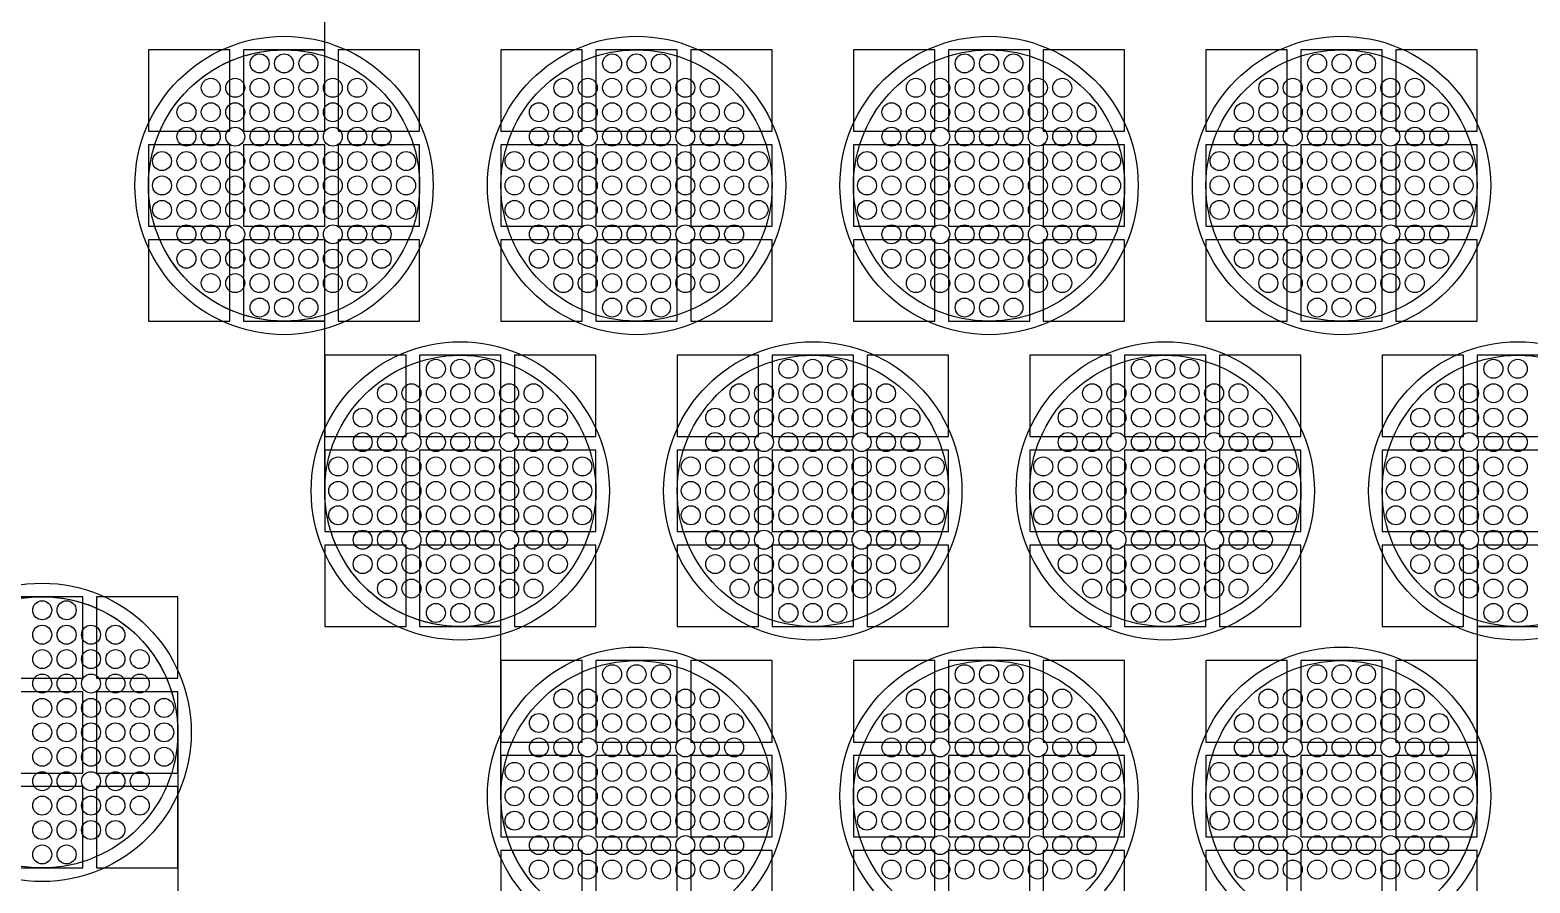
# Model space of a CAD drawing. Extents: x -49 to 54, y -38 to 38.
# Drawn here: x 15.51 to 21.04, y -10.43 to -7.28 of the extents above; entities that cross this region are included whole.
import ezdxf

# ---------------------------------------------------------------- set-up
doc = ezdxf.new("R2010")
doc.units = 0
for name, color, linetype in [('BACK_LAYER', 5, 'CONTINUOUS'), ('COND_LAYER_LOWER_ELECTRODE', 6, 'CONTINUOUS'), ('CONDUCTIVE_LAYER_BACK_LAYER', 2, 'CONTINUOUS'), ('EMITTER', 3, 'CONTINUOUS'), ('LOWER_ELECTRODE', 1, 'CONTINUOUS')]:
    doc.layers.add(name, color=color, linetype=linetype)

msp = doc.modelspace()

# ---------------------------------------------------------------- linework, layer by layer
at = {"layer": 'BACK_LAYER'}
for points in [[(15.9465, -7.6546), (16.2465, -7.6546), (16.2465, -7.3546), (15.9465, -7.3546)], [(16.2965, -7.6546), (16.5965, -7.6546), (16.5965, -7.3546), (16.2965, -7.3546)], [(16.6465, -7.6546), (16.9465, -7.6546), (16.9465, -7.3546), (16.6465, -7.3546)], [(17.2465, -7.6546), (17.5465, -7.6546), (17.5465, -7.3546), (17.2465, -7.3546)], [(17.5965, -7.6546), (17.8965, -7.6546), (17.8965, -7.3546), (17.5965, -7.3546)], [(17.9465, -7.6546), (18.2465, -7.6546), (18.2465, -7.3546), (17.9465, -7.3546)], [(18.5465, -7.6546), (18.8465, -7.6546), (18.8465, -7.3546), (18.5465, -7.3546)], [(18.8965, -7.6546), (19.1965, -7.6546), (19.1965, -7.3546), (18.8965, -7.3546)], [(19.2465, -7.6546), (19.5465, -7.6546), (19.5465, -7.3546), (19.2465, -7.3546)], [(19.8465, -7.6546), (20.1465, -7.6546), (20.1465, -7.3546), (19.8465, -7.3546)], [(20.1965, -7.6546), (20.4965, -7.6546), (20.4965, -7.3546), (20.1965, -7.3546)], [(20.5465, -7.6546), (20.8465, -7.6546), (20.8465, -7.3546), (20.5465, -7.3546)], [(15.9465, -8.0046), (16.2465, -8.0046), (16.2465, -7.7046), (15.9465, -7.7046)], [(16.2965, -8.0046), (16.5965, -8.0046), (16.5965, -7.7046), (16.2965, -7.7046)], [(16.6465, -8.0046), (16.9465, -8.0046), (16.9465, -7.7046), (16.6465, -7.7046)], [(17.2465, -8.0046), (17.5465, -8.0046), (17.5465, -7.7046), (17.2465, -7.7046)], [(17.5965, -8.0046), (17.8965, -8.0046), (17.8965, -7.7046), (17.5965, -7.7046)], [(17.9465, -8.0046), (18.2465, -8.0046), (18.2465, -7.7046), (17.9465, -7.7046)], [(18.5465, -8.0046), (18.8465, -8.0046), (18.8465, -7.7046), (18.5465, -7.7046)], [(18.8965, -8.0046), (19.1965, -8.0046), (19.1965, -7.7046), (18.8965, -7.7046)], [(19.2465, -8.0046), (19.5465, -8.0046), (19.5465, -7.7046), (19.2465, -7.7046)], [(19.8465, -8.0046), (20.1465, -8.0046), (20.1465, -7.7046), (19.8465, -7.7046)], [(20.1965, -8.0046), (20.4965, -8.0046), (20.4965, -7.7046), (20.1965, -7.7046)], [(20.5465, -8.0046), (20.8465, -8.0046), (20.8465, -7.7046), (20.5465, -7.7046)], [(15.9465, -8.3546), (16.2465, -8.3546), (16.2465, -8.0546), (15.9465, -8.0546)], [(16.2965, -8.3546), (16.5965, -8.3546), (16.5965, -8.0546), (16.2965, -8.0546)], [(16.6465, -8.3546), (16.9465, -8.3546), (16.9465, -8.0546), (16.6465, -8.0546)], [(17.2465, -8.3546), (17.5465, -8.3546), (17.5465, -8.0546), (17.2465, -8.0546)], [(17.5965, -8.3546), (17.8965, -8.3546), (17.8965, -8.0546), (17.5965, -8.0546)], [(17.9465, -8.3546), (18.2465, -8.3546), (18.2465, -8.0546), (17.9465, -8.0546)], [(18.5465, -8.3546), (18.8465, -8.3546), (18.8465, -8.0546), (18.5465, -8.0546)], [(18.8965, -8.3546), (19.1965, -8.3546), (19.1965, -8.0546), (18.8965, -8.0546)], [(19.2465, -8.3546), (19.5465, -8.3546), (19.5465, -8.0546), (19.2465, -8.0546)], [(19.8465, -8.3546), (20.1465, -8.3546), (20.1465, -8.0546), (19.8465, -8.0546)], [(20.1965, -8.3546), (20.4965, -8.3546), (20.4965, -8.0546), (20.1965, -8.0546)], [(20.5465, -8.3546), (20.8465, -8.3546), (20.8465, -8.0546), (20.5465, -8.0546)], [(16.5965, -8.7805), (16.8965, -8.7805), (16.8965, -8.4805), (16.5965, -8.4805)], [(16.9465, -8.7805), (17.2465, -8.7805), (17.2465, -8.4805), (16.9465, -8.4805)], [(17.2965, -8.7805), (17.5965, -8.7805), (17.5965, -8.4805), (17.2965, -8.4805)], [(17.8965, -8.7805), (18.1965, -8.7805), (18.1965, -8.4805), (17.8965, -8.4805)], [(18.2465, -8.7805), (18.5465, -8.7805), (18.5465, -8.4805), (18.2465, -8.4805)], [(18.5965, -8.7805), (18.8965, -8.7805), (18.8965, -8.4805), (18.5965, -8.4805)], [(19.1965, -8.7805), (19.4965, -8.7805), (19.4965, -8.4805), (19.1965, -8.4805)], [(19.5465, -8.7805), (19.8465, -8.7805), (19.8465, -8.4805), (19.5465, -8.4805)], [(19.8965, -8.7805), (20.1965, -8.7805), (20.1965, -8.4805), (19.8965, -8.4805)], [(20.4965, -8.7805), (20.7965, -8.7805), (20.7965, -8.4805), (20.4965, -8.4805)], [(20.8465, -8.7805), (21.1465, -8.7805), (21.1465, -8.4805), (20.8465, -8.4805)], [(16.5965, -9.1305), (16.8965, -9.1305), (16.8965, -8.8305), (16.5965, -8.8305)], [(16.9465, -9.1305), (17.2465, -9.1305), (17.2465, -8.8305), (16.9465, -8.8305)], [(17.2965, -9.1305), (17.5965, -9.1305), (17.5965, -8.8305), (17.2965, -8.8305)], [(17.8965, -9.1305), (18.1965, -9.1305), (18.1965, -8.8305), (17.8965, -8.8305)], [(18.2465, -9.1305), (18.5465, -9.1305), (18.5465, -8.8305), (18.2465, -8.8305)], [(18.5965, -9.1305), (18.8965, -9.1305), (18.8965, -8.8305), (18.5965, -8.8305)], [(19.1965, -9.1305), (19.4965, -9.1305), (19.4965, -8.8305), (19.1965, -8.8305)], [(19.5465, -9.1305), (19.8465, -9.1305), (19.8465, -8.8305), (19.5465, -8.8305)], [(19.8965, -9.1305), (20.1965, -9.1305), (20.1965, -8.8305), (19.8965, -8.8305)], [(20.4965, -9.1305), (20.7965, -9.1305), (20.7965, -8.8305), (20.4965, -8.8305)], [(20.8465, -9.1305), (21.1465, -9.1305), (21.1465, -8.8305), (20.8465, -8.8305)], [(16.5965, -9.4805), (16.8965, -9.4805), (16.8965, -9.1805), (16.5965, -9.1805)], [(16.9465, -9.4805), (17.2465, -9.4805), (17.2465, -9.1805), (16.9465, -9.1805)], [(17.2965, -9.4805), (17.5965, -9.4805), (17.5965, -9.1805), (17.2965, -9.1805)], [(17.8965, -9.4805), (18.1965, -9.4805), (18.1965, -9.1805), (17.8965, -9.1805)], [(18.2465, -9.4805), (18.5465, -9.4805), (18.5465, -9.1805), (18.2465, -9.1805)], [(18.5965, -9.4805), (18.8965, -9.4805), (18.8965, -9.1805), (18.5965, -9.1805)], [(19.1965, -9.4805), (19.4965, -9.4805), (19.4965, -9.1805), (19.1965, -9.1805)], [(19.5465, -9.4805), (19.8465, -9.4805), (19.8465, -9.1805), (19.5465, -9.1805)], [(19.8965, -9.4805), (20.1965, -9.4805), (20.1965, -9.1805), (19.8965, -9.1805)], [(20.4965, -9.4805), (20.7965, -9.4805), (20.7965, -9.1805), (20.4965, -9.1805)], [(20.8465, -9.4805), (21.1465, -9.4805), (21.1465, -9.1805), (20.8465, -9.1805)], [(15.4046, -9.6707), (15.7046, -9.6707), (15.7046, -9.3707), (15.4046, -9.3707)], [(15.7546, -9.6707), (16.0546, -9.6707), (16.0546, -9.3707), (15.7546, -9.3707)], [(17.2465, -9.9063), (17.5465, -9.9063), (17.5465, -9.6063), (17.2465, -9.6063)], [(17.5965, -9.9063), (17.8965, -9.9063), (17.8965, -9.6063), (17.5965, -9.6063)], [(17.9465, -9.9063), (18.2465, -9.9063), (18.2465, -9.6063), (17.9465, -9.6063)], [(18.5465, -9.9063), (18.8465, -9.9063), (18.8465, -9.6063), (18.5465, -9.6063)], [(18.8965, -9.9063), (19.1965, -9.9063), (19.1965, -9.6063), (18.8965, -9.6063)], [(19.2465, -9.9063), (19.5465, -9.9063), (19.5465, -9.6063), (19.2465, -9.6063)], [(19.8465, -9.9063), (20.1465, -9.9063), (20.1465, -9.6063), (19.8465, -9.6063)], [(20.1965, -9.9063), (20.4965, -9.9063), (20.4965, -9.6063), (20.1965, -9.6063)], [(20.5465, -9.9063), (20.8465, -9.9063), (20.8465, -9.6063), (20.5465, -9.6063)], [(15.4046, -10.0207), (15.7046, -10.0207), (15.7046, -9.7207), (15.4046, -9.7207)], [(15.7546, -10.0207), (16.0546, -10.0207), (16.0546, -9.7207), (15.7546, -9.7207)], [(17.2465, -10.2563), (17.5465, -10.2563), (17.5465, -9.9563), (17.2465, -9.9563)], [(17.5965, -10.2563), (17.8965, -10.2563), (17.8965, -9.9563), (17.5965, -9.9563)], [(17.9465, -10.2563), (18.2465, -10.2563), (18.2465, -9.9563), (17.9465, -9.9563)], [(18.5465, -10.2563), (18.8465, -10.2563), (18.8465, -9.9563), (18.5465, -9.9563)], [(18.8965, -10.2563), (19.1965, -10.2563), (19.1965, -9.9563), (18.8965, -9.9563)], [(19.2465, -10.2563), (19.5465, -10.2563), (19.5465, -9.9563), (19.2465, -9.9563)], [(19.8465, -10.2563), (20.1465, -10.2563), (20.1465, -9.9563), (19.8465, -9.9563)], [(20.1965, -10.2563), (20.4965, -10.2563), (20.4965, -9.9563), (20.1965, -9.9563)], [(20.5465, -10.2563), (20.8465, -10.2563), (20.8465, -9.9563), (20.5465, -9.9563)], [(15.4046, -10.3707), (15.7046, -10.3707), (15.7046, -10.0707), (15.4046, -10.0707)], [(15.7546, -10.3707), (16.0546, -10.3707), (16.0546, -10.0707), (15.7546, -10.0707)], [(17.2465, -10.6063), (17.5465, -10.6063), (17.5465, -10.3063), (17.2465, -10.3063)], [(17.5965, -10.6063), (17.8965, -10.6063), (17.8965, -10.3063), (17.5965, -10.3063)], [(17.9465, -10.6063), (18.2465, -10.6063), (18.2465, -10.3063), (17.9465, -10.3063)], [(18.5465, -10.6063), (18.8465, -10.6063), (18.8465, -10.3063), (18.5465, -10.3063)], [(18.8965, -10.6063), (19.1965, -10.6063), (19.1965, -10.3063), (18.8965, -10.3063)], [(19.2465, -10.6063), (19.5465, -10.6063), (19.5465, -10.3063), (19.2465, -10.3063)], [(19.8465, -10.6063), (20.1465, -10.6063), (20.1465, -10.3063), (19.8465, -10.3063)], [(20.1965, -10.6063), (20.4965, -10.6063), (20.4965, -10.3063), (20.1965, -10.3063)], [(20.5465, -10.6063), (20.8465, -10.6063), (20.8465, -10.3063), (20.5465, -10.3063)]]:
    msp.add_lwpolyline(points, close=True, dxfattribs=at)
at = {"layer": 'COND_LAYER_LOWER_ELECTRODE'}
for centre in [(16.4465, -7.8546), (17.7465, -7.8546), (19.0465, -7.8546), (20.3465, -7.8546), (17.0965, -8.9805), (18.3965, -8.9805), (19.6965, -8.9805), (20.9965, -8.9805), (15.5546, -9.8707), (17.7465, -10.1063), (19.0465, -10.1063), (20.3465, -10.1063)]:
    msp.add_circle(centre, 0.55, dxfattribs=at)
at = {"layer": 'CONDUCTIVE_LAYER_BACK_LAYER'}
for points in [[(17.3692, -10.4344), (17.3565, -10.4192), (17.3443, -10.4034), (17.3329, -10.3872), (17.322, -10.3705), (17.3118, -10.3534), (17.3024, -10.336), (17.2936, -10.3181), (17.2855, -10.2999), (17.2782, -10.2815), (17.2716, -10.2627), (17.2658, -10.2437), (17.2607, -10.2245), (17.2564, -10.2051), (17.2528, -10.1855), (17.2501, -10.1658), (17.2481, -10.146), (17.2469, -10.1262), (17.2465, -10.1063), (17.2465, -9.4804), (17.0866, -9.4804), (17.0667, -9.4796), (17.0469, -9.478), (17.0271, -9.4756), (17.0075, -9.4725), (16.988, -9.4686), (16.9687, -9.4639), (16.9496, -9.4584), (16.9307, -9.4522), (16.9121, -9.4452), (16.8937, -9.4375), (16.8757, -9.4291), (16.8581, -9.42), (16.8408, -9.4101), (16.8239, -9.3996), (16.8075, -9.3885), (16.7915, -9.3767), (16.776, -9.3642), (16.761, -9.3512), (16.7465, -9.3375), (16.7326, -9.3233), (16.7192, -9.3086), (16.7065, -9.2933), (16.6943, -9.2776), (16.6829, -9.2614), (16.672, -9.2447), (16.6618, -9.2276), (16.6524, -9.2101), (16.6436, -9.1923), (16.6355, -9.1741), (16.6282, -9.1556), (16.6216, -9.1369), (16.6158, -9.1179), (16.6107, -9.0987), (16.6064, -9.0792), (16.6028, -9.0597), (16.6001, -9.04), (16.5981, -9.0202), (16.5969, -9.0004), (16.5965, -8.9805), (16.5965, -8.3545), (16.4366, -8.3545), (16.4167, -8.3538), (16.3969, -8.3522), (16.3771, -8.3498), (16.3575, -8.3467), (16.338, -8.3427), (16.3187, -8.338), (16.2996, -8.3326), (16.2807, -8.3264), (16.2621, -8.3194), (16.2437, -8.3117), (16.2257, -8.3033), (16.2081, -8.2941), (16.1908, -8.2843), (16.1739, -8.2738), (16.1575, -8.2626), (16.1415, -8.2508), (16.126, -8.2384), (16.111, -8.2253), (16.0965, -8.2117), (16.0826, -8.1975), (16.0692, -8.1828), (16.0565, -8.1675), (16.0443, -8.1517), (16.0329, -8.1355), (16.022, -8.1189), (16.0118, -8.1018), (16.0024, -8.0843), (15.9936, -8.0665), (15.9855, -8.0483), (15.9782, -8.0298), (15.9716, -8.011), (15.9658, -7.992), (15.9607, -7.9728), (15.9564, -7.9534), (15.9528, -7.9338), (15.9501, -7.9142), (15.9481, -7.8944), (15.9469, -7.8745), (15.9465, -7.8546), (15.9469, -7.8348), (15.9481, -7.8149), (15.9501, -7.7951), (15.9528, -7.7754), (15.9564, -7.7559), (15.9607, -7.7365), (15.9658, -7.7173), (15.9716, -7.6982), (15.9782, -7.6795), (15.9855, -7.661), (15.9936, -7.6428), (16.0024, -7.625), (16.0118, -7.6075), (16.022, -7.5904), (16.0329, -7.5738), (16.0443, -7.5575), (16.0565, -7.5418), (16.0692, -7.5265), (16.0826, -7.5118), (16.0965, -7.4976), (16.111, -7.484), (16.126, -7.4709), (16.1415, -7.4585), (16.1575, -7.4467), (16.1739, -7.4355), (16.1908, -7.425), (16.2081, -7.4152), (16.2257, -7.406), (16.2437, -7.3976), (16.2621, -7.3899), (16.2807, -7.3829), (16.2996, -7.3767), (16.3187, -7.3713), (16.338, -7.3666), (16.3575, -7.3626), (16.3771, -7.3595), (16.3969, -7.3571), (16.4167, -7.3555), (16.4366, -7.3547), (16.5965, -7.3547), (16.5965, -6.7288)], [(15.4046, -9.3708), (15.5646, -9.3708), (15.5845, -9.3716), (15.6043, -9.3731), (15.624, -9.3755), (15.6436, -9.3787), (15.6631, -9.3826), (15.6825, -9.3873), (15.7016, -9.3927), (15.7205, -9.399), (15.7391, -9.4059), (15.7574, -9.4136), (15.7754, -9.4221), (15.7931, -9.4312), (15.8104, -9.441), (15.8272, -9.4515), (15.8437, -9.4627), (15.8597, -9.4745), (15.8752, -9.4869), (15.8902, -9.5), (15.9047, -9.5136), (15.9186, -9.5278), (15.9319, -9.5426), (15.9447, -9.5578), (15.9568, -9.5736), (15.9683, -9.5898), (15.9791, -9.6065), (15.9893, -9.6235), (15.9988, -9.641), (16.0076, -9.6589), (16.0156, -9.677), (16.023, -9.6955), (16.0296, -9.7143), (16.0354, -9.7333), (16.0405, -9.7525), (16.0448, -9.7719), (16.0483, -9.7915), (16.0511, -9.8112), (16.0531, -9.8309), (16.0543, -9.8508), (16.0546, -9.8707), (16.0546, -10.4966)], [(21.0461, -9.478), (21.0263, -9.4796), (21.0064, -9.4804), (20.8465, -9.4804), (20.8465, -10.1063), (20.8461, -10.1262), (20.8449, -10.146), (20.843, -10.1658), (20.8402, -10.1855), (20.8367, -10.2051), (20.8323, -10.2245), (20.8273, -10.2437), (20.8214, -10.2627), (20.8148, -10.2815), (20.8075, -10.2999), (20.7994, -10.3181), (20.7906, -10.336), (20.7812, -10.3534), (20.771, -10.3705), (20.7602, -10.3872), (20.7487, -10.4034), (20.7365, -10.4192), (20.7238, -10.4344)]]:
    msp.add_lwpolyline(points, dxfattribs=at)
at = {"layer": 'EMITTER'}
for centre in [(16.4465, -7.8546), (17.7465, -7.8546), (19.0465, -7.8546), (20.3465, -7.8546), (17.0965, -8.9805), (18.3965, -8.9805), (19.6965, -8.9805), (20.9965, -8.9805), (15.5546, -9.8707), (17.7465, -10.1063), (19.0465, -10.1063), (20.3465, -10.1063)]:
    msp.add_circle(centre, 0.5, dxfattribs=at)
at = {"layer": 'LOWER_ELECTRODE'}
for centre in [(16.3565, -7.4046), (16.4465, -7.4046), (16.5365, -7.4046), (17.6565, -7.4046), (17.7465, -7.4046), (17.8365, -7.4046), (18.9565, -7.4046), (19.0465, -7.4046), (19.1365, -7.4046), (20.2565, -7.4046), (20.3465, -7.4046), (20.4365, -7.4046), (16.1765, -7.4946), (16.2665, -7.4946), (16.3565, -7.4946), (16.4465, -7.4946), (16.5365, -7.4946), (16.6265, -7.4946), (16.7165, -7.4946), (17.4765, -7.4946), (17.5665, -7.4946), (17.6565, -7.4946), (17.7465, -7.4946), (17.8365, -7.4946), (17.9265, -7.4946), (18.0165, -7.4946), (18.7765, -7.4946), (18.8665, -7.4946), (18.9565, -7.4946), (19.0465, -7.4946), (19.1365, -7.4946), (19.2265, -7.4946), (19.3165, -7.4946), (20.0765, -7.4946), (20.1665, -7.4946), (20.2565, -7.4946), (20.3465, -7.4946), (20.4365, -7.4946), (20.5265, -7.4946), (20.6165, -7.4946), (16.0865, -7.5846), (16.1765, -7.5846), (16.2665, -7.5846), (16.3565, -7.5846), (16.4465, -7.5846), (16.5365, -7.5846), (16.6265, -7.5846), (16.7165, -7.5846), (16.8065, -7.5846), (17.3865, -7.5846), (17.4765, -7.5846), (17.5665, -7.5846), (17.6565, -7.5846), (17.7465, -7.5846), (17.8365, -7.5846), (17.9265, -7.5846), (18.0165, -7.5846), (18.1065, -7.5846), (18.6865, -7.5846), (18.7765, -7.5846), (18.8665, -7.5846), (18.9565, -7.5846), (19.0465, -7.5846), (19.1365, -7.5846), (19.2265, -7.5846), (19.3165, -7.5846), (19.4065, -7.5846), (19.9865, -7.5846), (20.0765, -7.5846), (20.1665, -7.5846), (20.2565, -7.5846), (20.3465, -7.5846), (20.4365, -7.5846), (20.5265, -7.5846), (20.6165, -7.5846), (20.7065, -7.5846), (16.0865, -7.6746), (16.1765, -7.6746), (16.2665, -7.6746), (16.3565, -7.6746), (16.4465, -7.6746), (16.5365, -7.6746), (16.6265, -7.6746), (16.7165, -7.6746), (16.8065, -7.6746), (17.3865, -7.6746), (17.4765, -7.6746), (17.5665, -7.6746), (17.6565, -7.6746), (17.7465, -7.6746), (17.8365, -7.6746), (17.9265, -7.6746), (18.0165, -7.6746), (18.1065, -7.6746), (18.6865, -7.6746), (18.7765, -7.6746), (18.8665, -7.6746), (18.9565, -7.6746), (19.0465, -7.6746), (19.1365, -7.6746), (19.2265, -7.6746), (19.3165, -7.6746), (19.4065, -7.6746), (19.9865, -7.6746), (20.0765, -7.6746), (20.1665, -7.6746), (20.2565, -7.6746), (20.3465, -7.6746), (20.4365, -7.6746), (20.5265, -7.6746), (20.6165, -7.6746), (20.7065, -7.6746), (15.9965, -7.7646), (16.0865, -7.7646), (16.1765, -7.7646), (16.2665, -7.7646), (16.3565, -7.7646), (16.4465, -7.7646), (16.5365, -7.7646), (16.6265, -7.7646), (16.7165, -7.7646), (16.8065, -7.7646), (16.8965, -7.7646), (17.2965, -7.7646), (17.3865, -7.7646), (17.4765, -7.7646), (17.5665, -7.7646), (17.6565, -7.7646), (17.7465, -7.7646), (17.8365, -7.7646), (17.9265, -7.7646), (18.0165, -7.7646), (18.1065, -7.7646), (18.1965, -7.7646), (18.5965, -7.7646), (18.6865, -7.7646), (18.7765, -7.7646), (18.8665, -7.7646), (18.9565, -7.7646), (19.0465, -7.7646), (19.1365, -7.7646), (19.2265, -7.7646), (19.3165, -7.7646), (19.4065, -7.7646), (19.4965, -7.7646), (19.8965, -7.7646), (19.9865, -7.7646), (20.0765, -7.7646), (20.1665, -7.7646), (20.2565, -7.7646), (20.3465, -7.7646), (20.4365, -7.7646), (20.5265, -7.7646), (20.6165, -7.7646), (20.7065, -7.7646), (20.7965, -7.7646), (15.9965, -7.8546), (16.0865, -7.8546), (16.1765, -7.8546), (16.2665, -7.8546), (16.3565, -7.8546), (16.4465, -7.8546), (16.5365, -7.8546), (16.6265, -7.8546), (16.7165, -7.8546), (16.8065, -7.8546), (16.8965, -7.8546), (17.2965, -7.8546), (17.3865, -7.8546), (17.4765, -7.8546), (17.5665, -7.8546), (17.6565, -7.8546), (17.7465, -7.8546), (17.8365, -7.8546), (17.9265, -7.8546), (18.0165, -7.8546), (18.1065, -7.8546), (18.1965, -7.8546), (18.5965, -7.8546), (18.6865, -7.8546), (18.7765, -7.8546), (18.8665, -7.8546), (18.9565, -7.8546), (19.0465, -7.8546), (19.1365, -7.8546), (19.2265, -7.8546), (19.3165, -7.8546), (19.4065, -7.8546), (19.4965, -7.8546), (19.8965, -7.8546), (19.9865, -7.8546), (20.0765, -7.8546), (20.1665, -7.8546), (20.2565, -7.8546), (20.3465, -7.8546), (20.4365, -7.8546), (20.5265, -7.8546), (20.6165, -7.8546), (20.7065, -7.8546), (20.7965, -7.8546), (15.9965, -7.9446), (16.0865, -7.9446), (16.1765, -7.9446), (16.2665, -7.9446), (16.3565, -7.9446), (16.4465, -7.9446), (16.5365, -7.9446), (16.6265, -7.9446), (16.7165, -7.9446), (16.8065, -7.9446), (16.8965, -7.9446), (17.2965, -7.9446), (17.3865, -7.9446), (17.4765, -7.9446), (17.5665, -7.9446), (17.6565, -7.9446), (17.7465, -7.9446), (17.8365, -7.9446), (17.9265, -7.9446), (18.0165, -7.9446), (18.1065, -7.9446), (18.1965, -7.9446), (18.5965, -7.9446), (18.6865, -7.9446), (18.7765, -7.9446), (18.8665, -7.9446), (18.9565, -7.9446), (19.0465, -7.9446), (19.1365, -7.9446), (19.2265, -7.9446), (19.3165, -7.9446), (19.4065, -7.9446), (19.4965, -7.9446), (19.8965, -7.9446), (19.9865, -7.9446), (20.0765, -7.9446), (20.1665, -7.9446), (20.2565, -7.9446), (20.3465, -7.9446), (20.4365, -7.9446), (20.5265, -7.9446), (20.6165, -7.9446), (20.7065, -7.9446), (20.7965, -7.9446), (16.0865, -8.0346), (16.1765, -8.0346), (16.2665, -8.0346), (16.3565, -8.0346), (16.4465, -8.0346), (16.5365, -8.0346), (16.6265, -8.0346), (16.7165, -8.0346), (16.8065, -8.0346), (17.3865, -8.0346), (17.4765, -8.0346), (17.5665, -8.0346), (17.6565, -8.0346), (17.7465, -8.0346), (17.8365, -8.0346), (17.9265, -8.0346), (18.0165, -8.0346), (18.1065, -8.0346), (18.6865, -8.0346), (18.7765, -8.0346), (18.8665, -8.0346), (18.9565, -8.0346), (19.0465, -8.0346), (19.1365, -8.0346), (19.2265, -8.0346), (19.3165, -8.0346), (19.4065, -8.0346), (19.9865, -8.0346), (20.0765, -8.0346), (20.1665, -8.0346), (20.2565, -8.0346), (20.3465, -8.0346), (20.4365, -8.0346), (20.5265, -8.0346), (20.6165, -8.0346), (20.7065, -8.0346), (16.0865, -8.1246), (16.1765, -8.1246), (16.2665, -8.1246), (16.3565, -8.1246), (16.4465, -8.1246), (16.5365, -8.1246), (16.6265, -8.1246), (16.7165, -8.1246), (16.8065, -8.1246), (17.3865, -8.1246), (17.4765, -8.1246), (17.5665, -8.1246), (17.6565, -8.1246), (17.7465, -8.1246), (17.8365, -8.1246), (17.9265, -8.1246), (18.0165, -8.1246), (18.1065, -8.1246), (18.6865, -8.1246), (18.7765, -8.1246), (18.8665, -8.1246), (18.9565, -8.1246), (19.0465, -8.1246), (19.1365, -8.1246), (19.2265, -8.1246), (19.3165, -8.1246), (19.4065, -8.1246), (19.9865, -8.1246), (20.0765, -8.1246), (20.1665, -8.1246), (20.2565, -8.1246), (20.3465, -8.1246), (20.4365, -8.1246), (20.5265, -8.1246), (20.6165, -8.1246), (20.7065, -8.1246), (16.1765, -8.2146), (16.2665, -8.2146), (16.3565, -8.2146), (16.4465, -8.2146), (16.5365, -8.2146), (16.6265, -8.2146), (16.7165, -8.2146), (17.4765, -8.2146), (17.5665, -8.2146), (17.6565, -8.2146), (17.7465, -8.2146), (17.8365, -8.2146), (17.9265, -8.2146), (18.0165, -8.2146), (18.7765, -8.2146), (18.8665, -8.2146), (18.9565, -8.2146), (19.0465, -8.2146), (19.1365, -8.2146), (19.2265, -8.2146), (19.3165, -8.2146), (20.0765, -8.2146), (20.1665, -8.2146), (20.2565, -8.2146), (20.3465, -8.2146), (20.4365, -8.2146), (20.5265, -8.2146), (20.6165, -8.2146), (16.3565, -8.3046), (16.4465, -8.3046), (16.5365, -8.3046), (17.6565, -8.3046), (17.7465, -8.3046), (17.8365, -8.3046), (18.9565, -8.3046), (19.0465, -8.3046), (19.1365, -8.3046), (20.2565, -8.3046), (20.3465, -8.3046), (20.4365, -8.3046), (17.0065, -8.5305), (17.0965, -8.5305), (17.1865, -8.5305), (18.3065, -8.5305), (18.3965, -8.5305), (18.4865, -8.5305), (19.6065, -8.5305), (19.6965, -8.5305), (19.7865, -8.5305), (20.9065, -8.5305), (20.9965, -8.5305), (16.8265, -8.6205), (16.9165, -8.6205), (17.0065, -8.6205), (17.0965, -8.6205), (17.1865, -8.6205), (17.2765, -8.6205), (17.3665, -8.6205), (18.1265, -8.6205), (18.2165, -8.6205), (18.3065, -8.6205), (18.3965, -8.6205), (18.4865, -8.6205), (18.5765, -8.6205), (18.6665, -8.6205), (19.4265, -8.6205), (19.5165, -8.6205), (19.6065, -8.6205), (19.6965, -8.6205), (19.7865, -8.6205), (19.8765, -8.6205), (19.9665, -8.6205), (20.7265, -8.6205), (20.8165, -8.6205), (20.9065, -8.6205), (20.9965, -8.6205), (16.7365, -8.7105), (16.8265, -8.7105), (16.9165, -8.7105), (17.0065, -8.7105), (17.0965, -8.7105), (17.1865, -8.7105), (17.2765, -8.7105), (17.3665, -8.7105), (17.4565, -8.7105), (18.0365, -8.7105), (18.1265, -8.7105), (18.2165, -8.7105), (18.3065, -8.7105), (18.3965, -8.7105), (18.4865, -8.7105), (18.5765, -8.7105), (18.6665, -8.7105), (18.7565, -8.7105), (19.3365, -8.7105), (19.4265, -8.7105), (19.5165, -8.7105), (19.6065, -8.7105), (19.6965, -8.7105), (19.7865, -8.7105), (19.8765, -8.7105), (19.9665, -8.7105), (20.0565, -8.7105), (20.6365, -8.7105), (20.7265, -8.7105), (20.8165, -8.7105), (20.9065, -8.7105), (20.9965, -8.7105), (16.7365, -8.8005), (16.8265, -8.8005), (16.9165, -8.8005), (17.0065, -8.8005), (17.0965, -8.8005), (17.1865, -8.8005), (17.2765, -8.8005), (17.3665, -8.8005), (17.4565, -8.8005), (18.0365, -8.8005), (18.1265, -8.8005), (18.2165, -8.8005), (18.3065, -8.8005), (18.3965, -8.8005), (18.4865, -8.8005), (18.5765, -8.8005), (18.6665, -8.8005), (18.7565, -8.8005), (19.3365, -8.8005), (19.4265, -8.8005), (19.5165, -8.8005), (19.6065, -8.8005), (19.6965, -8.8005), (19.7865, -8.8005), (19.8765, -8.8005), (19.9665, -8.8005), (20.0565, -8.8005), (20.6365, -8.8005), (20.7265, -8.8005), (20.8165, -8.8005), (20.9065, -8.8005), (20.9965, -8.8005), (16.6465, -8.8905), (16.7365, -8.8905), (16.8265, -8.8905), (16.9165, -8.8905), (17.0065, -8.8905), (17.0965, -8.8905), (17.1865, -8.8905), (17.2765, -8.8905), (17.3665, -8.8905), (17.4565, -8.8905), (17.5465, -8.8905), (17.9465, -8.8905), (18.0365, -8.8905), (18.1265, -8.8905), (18.2165, -8.8905), (18.3065, -8.8905), (18.3965, -8.8905), (18.4865, -8.8905), (18.5765, -8.8905), (18.6665, -8.8905), (18.7565, -8.8905), (18.8465, -8.8905), (19.2465, -8.8905), (19.3365, -8.8905), (19.4265, -8.8905), (19.5165, -8.8905), (19.6065, -8.8905), (19.6965, -8.8905), (19.7865, -8.8905), (19.8765, -8.8905), (19.9665, -8.8905), (20.0565, -8.8905), (20.1465, -8.8905), (20.5465, -8.8905), (20.6365, -8.8905), (20.7265, -8.8905), (20.8165, -8.8905), (20.9065, -8.8905), (20.9965, -8.8905), (16.6465, -8.9805), (16.7365, -8.9805), (16.8265, -8.9805), (16.9165, -8.9805), (17.0065, -8.9805), (17.0965, -8.9805), (17.1865, -8.9805), (17.2765, -8.9805), (17.3665, -8.9805), (17.4565, -8.9805), (17.5465, -8.9805), (17.9465, -8.9805), (18.0365, -8.9805), (18.1265, -8.9805), (18.2165, -8.9805), (18.3065, -8.9805), (18.3965, -8.9805), (18.4865, -8.9805), (18.5765, -8.9805), (18.6665, -8.9805), (18.7565, -8.9805), (18.8465, -8.9805), (19.2465, -8.9805), (19.3365, -8.9805), (19.4265, -8.9805), (19.5165, -8.9805), (19.6065, -8.9805), (19.6965, -8.9805), (19.7865, -8.9805), (19.8765, -8.9805), (19.9665, -8.9805), (20.0565, -8.9805), (20.1465, -8.9805), (20.5465, -8.9805), (20.6365, -8.9805), (20.7265, -8.9805), (20.8165, -8.9805), (20.9065, -8.9805), (20.9965, -8.9805), (16.6465, -9.0705), (16.7365, -9.0705), (16.8265, -9.0705), (16.9165, -9.0705), (17.0065, -9.0705), (17.0965, -9.0705), (17.1865, -9.0705), (17.2765, -9.0705), (17.3665, -9.0705), (17.4565, -9.0705), (17.5465, -9.0705), (17.9465, -9.0705), (18.0365, -9.0705), (18.1265, -9.0705), (18.2165, -9.0705), (18.3065, -9.0705), (18.3965, -9.0705), (18.4865, -9.0705), (18.5765, -9.0705), (18.6665, -9.0705), (18.7565, -9.0705), (18.8465, -9.0705), (19.2465, -9.0705), (19.3365, -9.0705), (19.4265, -9.0705), (19.5165, -9.0705), (19.6065, -9.0705), (19.6965, -9.0705), (19.7865, -9.0705), (19.8765, -9.0705), (19.9665, -9.0705), (20.0565, -9.0705), (20.1465, -9.0705), (20.5465, -9.0705), (20.6365, -9.0705), (20.7265, -9.0705), (20.8165, -9.0705), (20.9065, -9.0705), (20.9965, -9.0705), (16.7365, -9.1605), (16.8265, -9.1605), (16.9165, -9.1605), (17.0065, -9.1605), (17.0965, -9.1605), (17.1865, -9.1605), (17.2765, -9.1605), (17.3665, -9.1605), (17.4565, -9.1605), (18.0365, -9.1605), (18.1265, -9.1605), (18.2165, -9.1605), (18.3065, -9.1605), (18.3965, -9.1605), (18.4865, -9.1605), (18.5765, -9.1605), (18.6665, -9.1605), (18.7565, -9.1605), (19.3365, -9.1605), (19.4265, -9.1605), (19.5165, -9.1605), (19.6065, -9.1605), (19.6965, -9.1605), (19.7865, -9.1605), (19.8765, -9.1605), (19.9665, -9.1605), (20.0565, -9.1605), (20.6365, -9.1605), (20.7265, -9.1605), (20.8165, -9.1605), (20.9065, -9.1605), (20.9965, -9.1605), (16.7365, -9.2505), (16.8265, -9.2505), (16.9165, -9.2505), (17.0065, -9.2505), (17.0965, -9.2505), (17.1865, -9.2505), (17.2765, -9.2505), (17.3665, -9.2505), (17.4565, -9.2505), (18.0365, -9.2505), (18.1265, -9.2505), (18.2165, -9.2505), (18.3065, -9.2505), (18.3965, -9.2505), (18.4865, -9.2505), (18.5765, -9.2505), (18.6665, -9.2505), (18.7565, -9.2505), (19.3365, -9.2505), (19.4265, -9.2505), (19.5165, -9.2505), (19.6065, -9.2505), (19.6965, -9.2505), (19.7865, -9.2505), (19.8765, -9.2505), (19.9665, -9.2505), (20.0565, -9.2505), (20.6365, -9.2505), (20.7265, -9.2505), (20.8165, -9.2505), (20.9065, -9.2505), (20.9965, -9.2505), (16.8265, -9.3405), (16.9165, -9.3405), (17.0065, -9.3405), (17.0965, -9.3405), (17.1865, -9.3405), (17.2765, -9.3405), (17.3665, -9.3405), (18.1265, -9.3405), (18.2165, -9.3405), (18.3065, -9.3405), (18.3965, -9.3405), (18.4865, -9.3405), (18.5765, -9.3405), (18.6665, -9.3405), (19.4265, -9.3405), (19.5165, -9.3405), (19.6065, -9.3405), (19.6965, -9.3405), (19.7865, -9.3405), (19.8765, -9.3405), (19.9665, -9.3405), (20.7265, -9.3405), (20.8165, -9.3405), (20.9065, -9.3405), (20.9965, -9.3405), (15.5546, -9.4207), (15.6446, -9.4207), (17.0065, -9.4305), (17.0965, -9.4305), (17.1865, -9.4305), (18.3065, -9.4305), (18.3965, -9.4305), (18.4865, -9.4305), (19.6065, -9.4305), (19.6965, -9.4305), (19.7865, -9.4305), (20.9065, -9.4305), (20.9965, -9.4305), (15.5546, -9.5107), (15.6446, -9.5107), (15.7346, -9.5107), (15.8246, -9.5107), (15.5546, -9.6007), (15.6446, -9.6007), (15.7346, -9.6007), (15.8246, -9.6007), (15.9146, -9.6007), (17.6565, -9.6563), (17.7465, -9.6563), (17.8365, -9.6563), (18.9565, -9.6563), (19.0465, -9.6563), (19.1365, -9.6563), (20.2565, -9.6563), (20.3465, -9.6563), (20.4365, -9.6563), (15.5546, -9.6907), (15.6446, -9.6907), (15.7346, -9.6907), (15.8246, -9.6907), (15.9146, -9.6907), (17.4765, -9.7463), (17.5665, -9.7463), (17.6565, -9.7463), (17.7465, -9.7463), (17.8365, -9.7463), (17.9265, -9.7463), (18.0165, -9.7463), (18.7765, -9.7463), (18.8665, -9.7463), (18.9565, -9.7463), (19.0465, -9.7463), (19.1365, -9.7463), (19.2265, -9.7463), (19.3165, -9.7463), (20.0765, -9.7463), (20.1665, -9.7463), (20.2565, -9.7463), (20.3465, -9.7463), (20.4365, -9.7463), (20.5265, -9.7463), (20.6165, -9.7463), (15.5546, -9.7807), (15.6446, -9.7807), (15.7346, -9.7807), (15.8246, -9.7807), (15.9146, -9.7807), (16.0046, -9.7807), (15.5546, -9.8707), (15.6446, -9.8707), (15.7346, -9.8707), (15.8246, -9.8707), (15.9146, -9.8707), (16.0046, -9.8707), (17.3865, -9.8363), (17.4765, -9.8363), (17.5665, -9.8363), (17.6565, -9.8363), (17.7465, -9.8363), (17.8365, -9.8363), (17.9265, -9.8363), (18.0165, -9.8363), (18.1065, -9.8363), (18.6865, -9.8363), (18.7765, -9.8363), (18.8665, -9.8363), (18.9565, -9.8363), (19.0465, -9.8363), (19.1365, -9.8363), (19.2265, -9.8363), (19.3165, -9.8363), (19.4065, -9.8363), (19.9865, -9.8363), (20.0765, -9.8363), (20.1665, -9.8363), (20.2565, -9.8363), (20.3465, -9.8363), (20.4365, -9.8363), (20.5265, -9.8363), (20.6165, -9.8363), (20.7065, -9.8363), (17.3865, -9.9263), (17.4765, -9.9263), (17.5665, -9.9263), (17.6565, -9.9263), (17.7465, -9.9263), (17.8365, -9.9263), (17.9265, -9.9263), (18.0165, -9.9263), (18.1065, -9.9263), (18.6865, -9.9263), (18.7765, -9.9263), (18.8665, -9.9263), (18.9565, -9.9263), (19.0465, -9.9263), (19.1365, -9.9263), (19.2265, -9.9263), (19.3165, -9.9263), (19.4065, -9.9263), (19.9865, -9.9263), (20.0765, -9.9263), (20.1665, -9.9263), (20.2565, -9.9263), (20.3465, -9.9263), (20.4365, -9.9263), (20.5265, -9.9263), (20.6165, -9.9263), (20.7065, -9.9263), (15.5546, -9.9607), (15.6446, -9.9607), (15.7346, -9.9607), (15.8246, -9.9607), (15.9146, -9.9607), (16.0046, -9.9607), (17.2965, -10.0163), (17.3865, -10.0163), (17.4765, -10.0163), (17.5665, -10.0163), (17.6565, -10.0163), (17.7465, -10.0163), (17.8365, -10.0163), (17.9265, -10.0163), (18.0165, -10.0163), (18.1065, -10.0163), (18.1965, -10.0163), (18.5965, -10.0163), (18.6865, -10.0163), (18.7765, -10.0163), (18.8665, -10.0163), (18.9565, -10.0163), (19.0465, -10.0163), (19.1365, -10.0163), (19.2265, -10.0163), (19.3165, -10.0163), (19.4065, -10.0163), (19.4965, -10.0163), (19.8965, -10.0163), (19.9865, -10.0163), (20.0765, -10.0163), (20.1665, -10.0163), (20.2565, -10.0163), (20.3465, -10.0163), (20.4365, -10.0163), (20.5265, -10.0163), (20.6165, -10.0163), (20.7065, -10.0163), (20.7965, -10.0163), (15.5546, -10.0507), (15.6446, -10.0507), (15.7346, -10.0507), (15.8246, -10.0507), (15.9146, -10.0507), (15.5546, -10.1407), (15.6446, -10.1407), (15.7346, -10.1407), (15.8246, -10.1407), (15.9146, -10.1407), (17.2965, -10.1063), (17.3865, -10.1063), (17.4765, -10.1063), (17.5665, -10.1063), (17.6565, -10.1063), (17.7465, -10.1063), (17.8365, -10.1063), (17.9265, -10.1063), (18.0165, -10.1063), (18.1065, -10.1063), (18.1965, -10.1063), (18.5965, -10.1063), (18.6865, -10.1063), (18.7765, -10.1063), (18.8665, -10.1063), (18.9565, -10.1063), (19.0465, -10.1063), (19.1365, -10.1063), (19.2265, -10.1063), (19.3165, -10.1063), (19.4065, -10.1063), (19.4965, -10.1063), (19.8965, -10.1063), (19.9865, -10.1063), (20.0765, -10.1063), (20.1665, -10.1063), (20.2565, -10.1063), (20.3465, -10.1063), (20.4365, -10.1063), (20.5265, -10.1063), (20.6165, -10.1063), (20.7065, -10.1063), (20.7965, -10.1063), (17.2965, -10.1963), (17.3865, -10.1963), (17.4765, -10.1963), (17.5665, -10.1963), (17.6565, -10.1963), (17.7465, -10.1963), (17.8365, -10.1963), (17.9265, -10.1963), (18.0165, -10.1963), (18.1065, -10.1963), (18.1965, -10.1963), (18.5965, -10.1963), (18.6865, -10.1963), (18.7765, -10.1963), (18.8665, -10.1963), (18.9565, -10.1963), (19.0465, -10.1963), (19.1365, -10.1963), (19.2265, -10.1963), (19.3165, -10.1963), (19.4065, -10.1963), (19.4965, -10.1963), (19.8965, -10.1963), (19.9865, -10.1963), (20.0765, -10.1963), (20.1665, -10.1963), (20.2565, -10.1963), (20.3465, -10.1963), (20.4365, -10.1963), (20.5265, -10.1963), (20.6165, -10.1963), (20.7065, -10.1963), (20.7965, -10.1963), (15.5546, -10.2307), (15.6446, -10.2307), (15.7346, -10.2307), (15.8246, -10.2307), (15.5546, -10.3207), (15.6446, -10.3207), (17.3865, -10.2863), (17.4765, -10.2863), (17.5665, -10.2863), (17.6565, -10.2863), (17.7465, -10.2863), (17.8365, -10.2863), (17.9265, -10.2863), (18.0165, -10.2863), (18.1065, -10.2863), (18.6865, -10.2863), (18.7765, -10.2863), (18.8665, -10.2863), (18.9565, -10.2863), (19.0465, -10.2863), (19.1365, -10.2863), (19.2265, -10.2863), (19.3165, -10.2863), (19.4065, -10.2863), (19.9865, -10.2863), (20.0765, -10.2863), (20.1665, -10.2863), (20.2565, -10.2863), (20.3465, -10.2863), (20.4365, -10.2863), (20.5265, -10.2863), (20.6165, -10.2863), (20.7065, -10.2863), (17.3865, -10.3763), (17.4765, -10.3763), (17.5665, -10.3763), (17.6565, -10.3763), (17.7465, -10.3763), (17.8365, -10.3763), (17.9265, -10.3763), (18.0165, -10.3763), (18.1065, -10.3763), (18.6865, -10.3763), (18.7765, -10.3763), (18.8665, -10.3763), (18.9565, -10.3763), (19.0465, -10.3763), (19.1365, -10.3763), (19.2265, -10.3763), (19.3165, -10.3763), (19.4065, -10.3763), (19.9865, -10.3763), (20.0765, -10.3763), (20.1665, -10.3763), (20.2565, -10.3763), (20.3465, -10.3763), (20.4365, -10.3763), (20.5265, -10.3763), (20.6165, -10.3763), (20.7065, -10.3763)]:
    msp.add_circle(centre, 0.035, dxfattribs=at)

doc.saveas('drawing.dxf')
